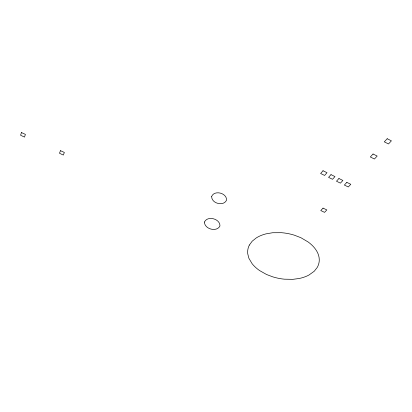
<?xml version="1.0" encoding="UTF-8"?>
<svg xmlns="http://www.w3.org/2000/svg" width="412" height="412" viewBox="0 0 412 412"><rect width="100%" height="100%" fill="white"/><g stroke="black" fill="none" stroke-linecap="round" stroke-linejoin="round"><path stroke-width="0.62" d="M204.455 222.042C204.393 229.252 216.99 232.389 219.957 225.925C220.188 218.628 207.303 215.435 204.455 222.042M211.665 196.447C211.392 203.595 223.804 206.618 226.554 200.134C226.981 192.904 214.302 189.829 211.665 196.447M21.455 132.561L20.6 135.27L24.519 137.083L25.389 134.384L21.455 132.561M60.497 150.663L59.477 153.269L63.324 155.051L64.365 152.455L60.497 150.663M249.373 245.052L248.879 246.088A37.147 23.474 10.5 0 0 247.741 253.782L248.894 258.298L252.154 263.757A37.168 23.505 10.6 0 0 259.591 270.566L266.497 274.474L272.729 276.843A37.168 23.515 10.6 0 0 284.434 279.187L292.824 279.341L299.189 278.491A37.147 23.494 10.6 0 0 308.928 275.051L314.253 271.235L317.204 267.481A37.116 23.458 10.7 0 0 319.274 259.859C319.285 256.089 317.812 252.453 315.649 249.409A37.095 23.427 10.7 0 0 308.171 241.999L300.873 237.698L294.163 235.113A37.095 23.417 10.6 0 0 281.53 232.698L272.605 232.734L265.982 233.867A37.116 23.438 10.6 0 0 256.29 237.909L252.19 241.2L249.373 245.052M323.018 170.753L320.639 173.509L324.61 175.44L327.01 172.695L323.018 170.753M330.991 174.637L328.575 177.371L332.536 179.297L334.966 176.573L330.991 174.637M338.932 178.509L336.486 181.218L340.425 183.134L342.892 180.441L338.932 178.509M323.044 208.117L320.783 210.563L324.553 212.365L326.829 209.929L323.044 208.117M346.847 182.367L344.365 185.05L348.289 186.96L350.792 184.288L346.847 182.367M373.061 154.006L370.321 156.972L374.42 159.006L377.181 156.055L373.061 154.006M387.187 138.726L384.303 141.846L388.495 143.948L391.4 140.842L387.187 138.726"/></g></svg>
